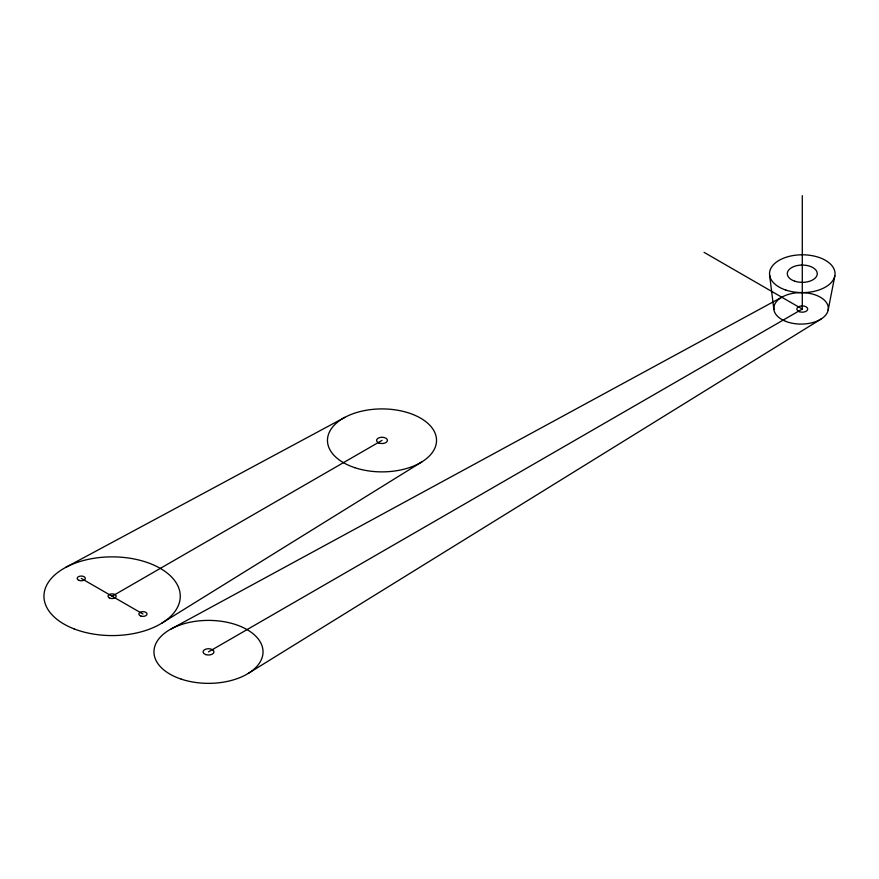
<?xml version="1.0" encoding="UTF-8"?>
<svg xmlns="http://www.w3.org/2000/svg" width="879" height="879" viewBox="0 0 879 879"><rect width="100%" height="100%" fill="white"/><g stroke="black" fill="none" stroke-linecap="round" stroke-linejoin="round"><path stroke-width="1.32" d="M828.15 310.111L834.841 275.83M162 623.035L421.92 461.849M248.372 673.347L820.997 319.088M112.105 596.226L382.013 440.39M208.499 651.877L802.285 309.056L802.285 195.643M171.141 628.946L782.376 296.893M65.661 567.416L344.854 417.349M704.068 252.35L802.285 309.056M81.264 578.415L142.958 614.025M769.597 275.061L773.872 309.474M73.902 628.815A68.155 39.357 0 0 0 180.096 599.028A68.155 39.357 0 0 0 82.329 560.824A68.155 39.357 0 0 0 73.902 628.815M181.239 679.137A54.531 31.479 0 0 0 263.03 651.877A54.531 31.479 0 0 0 181.239 624.606A54.531 31.479 0 0 0 181.239 679.137M354.742 467.661A54.531 31.479 0 0 0 436.533 440.39A54.531 31.479 0 0 0 354.742 413.13A54.531 31.479 0 0 0 354.742 467.661M785.782 321.384A27.26 15.745 0 0 0 828.26 309.474A27.26 15.745 0 0 0 789.144 294.19A27.26 15.745 0 0 0 785.782 321.384M785.903 290.092A32.765 18.92 0 0 0 835.05 273.71A32.765 18.92 0 0 0 785.903 257.327A32.765 18.92 0 0 0 785.903 290.092M794.781 281.203A14.998 8.658 0 0 0 817.272 273.71A14.998 8.658 0 0 0 794.781 266.216A14.998 8.658 0 0 0 794.781 281.203M799.231 311.66A5.45 3.153 0 0 0 807.724 309.276A5.45 3.153 0 0 0 799.901 306.222A5.45 3.153 0 0 0 799.231 311.66M205.774 654.602A5.45 3.153 0 0 0 213.96 651.877A5.45 3.153 0 0 0 205.774 649.141A5.45 3.153 0 0 0 205.774 654.602M378.948 443.005A5.45 3.153 0 0 0 387.452 440.621A5.45 3.153 0 0 0 379.629 437.566A5.45 3.153 0 0 0 378.948 443.005M109.82 598.17A4.087 2.362 0 0 0 116.193 596.391A4.087 2.362 0 0 0 110.325 594.094A4.087 2.362 0 0 0 109.82 598.17M78.967 580.371A4.087 2.362 0 0 0 85.34 578.58A4.087 2.362 0 0 0 79.473 576.283A4.087 2.362 0 0 0 78.967 580.371M140.915 616.069A4.087 2.362 0 0 0 147.046 614.025A4.087 2.362 0 0 0 140.915 611.982A4.087 2.362 0 0 0 140.915 616.069"/></g></svg>
